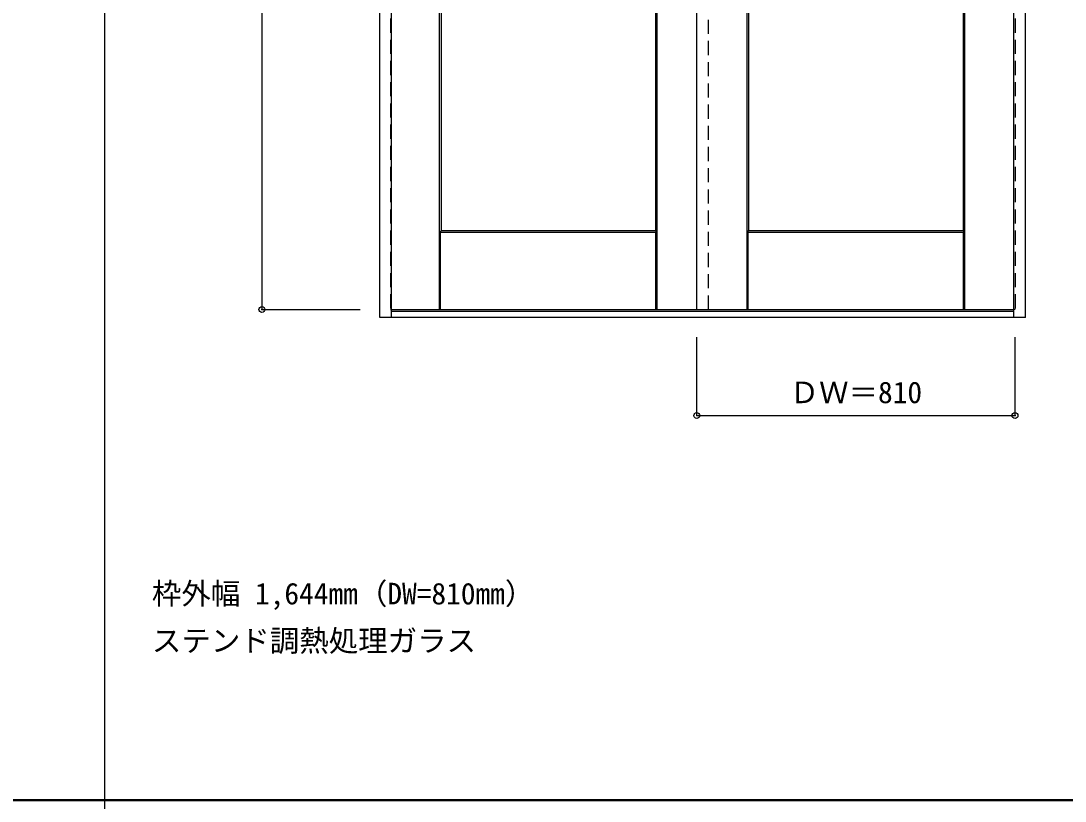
# Model space of a CAD drawing. Units: millimetres, scale not verified. Extents: x -6000 to 5700, y -4307 to 4175.
# Drawn here: x -2909 to -250, y 186 to 2173 of the extents above; entities that cross this region are included whole.
import ezdxf
from ezdxf.enums import TextEntityAlignment as Align

# ---------------------------------------------------------------- set-up
doc = ezdxf.new("R2010")
doc.units = ezdxf.units.MM
doc.header["$LTSCALE"] = 30
doc.header["$PDMODE"] = 32
doc.header["$PDSIZE"] = 15
doc.linetypes.add('DASHED1', pattern=[1.8, 1.2, -0.6])
for name, color, linetype in [('0-2_扉', 4, 'DASHED1'), ('0-3_仕上げ', 4, 'Continuous'), ('0-4_枠', 3, 'Continuous'), ('0-A_文字', 7, 'Continuous'), ('0-B_寸法', 7, 'Continuous'), ('F-1_枠', 6, 'Continuous')]:
    doc.layers.add(name, color=color, linetype=linetype)
doc.styles.add('ＭＳ ゴシック', font='')
doc.styles.get('ＭＳ ゴシック').set_extended_font_data('MS Gothic')

msp = doc.modelspace()

# ---------------------------------------------------------------- linework, layer by layer
at = {"layer": '0-2_扉'}
for p, q in [((-1968, 3421), (-1968, 1438)), ((-1158, 1438), (-1158, 3421)), ((-1968, 1438), (-1965, 1438))]:
    msp.add_line(p, q, dxfattribs=at)
at = {"layer": '0-2_扉', "color": 3, "linetype": 'Continuous'}
for p, q in [((-1188, 1438), (-1188, 3421)), ((-1965, 1438), (-381, 1438))]:
    msp.add_line(p, q, dxfattribs=at)
at = {"layer": '0-2_扉'}
msp.add_lwpolyline([(-378, 3421), (-378, 1438), (-381, 1438)], dxfattribs=at)
at = {"layer": '0-3_仕上げ', "color": 7}
for p, q in [((-1843, 1438), (-1843, 3421)), ((-1289, 1438), (-1289, 3421)), ((-1060, 1438), (-1060, 3421)), ((-506, 1438), (-506, 3421)), ((-1841.5, 1438), (-1841.5, 1635.5)), ((-1840, 1438), (-1840, 1634)), ((-1292, 1634), (-1840, 1634)), ((-1293, 1638), (-1290.5, 1635.5)), ((-1292, 1634), (-1290.5, 1635.5)), ((-1292, 1438), (-1292, 1634)), ((-1290.5, 1438), (-1290.5, 1635.5)), ((-1058.5, 1438), (-1058.5, 1635.5)), ((-1057, 1438), (-1057, 1634)), ((-509, 1634), (-1057, 1634)), ((-510, 1638), (-507.5, 1635.5)), ((-509, 1634), (-507.5, 1635.5)), ((-509, 1438), (-509, 1634)), ((-507.5, 1438), (-507.5, 1635.5))]:
    msp.add_line(p, q, dxfattribs=at)
at = {"layer": '0-3_仕上げ', "color": 3}
for p, q in [((-1839, 2213), (-1839, 1638)), ((-1056, 2213), (-1056, 1638)), ((-1293, 1638), (-1839, 1638)), ((-510, 1638), (-1056, 1638))]:
    msp.add_line(p, q, dxfattribs=at)
for points in [[(-1839, 2213), (-1293, 2213), (-1293, 1638)], [(-1056, 2213), (-510, 2213), (-510, 1638)]]:
    msp.add_lwpolyline(points, dxfattribs=at)
at = {"layer": '0-3_仕上げ', "color": 7}
for points in [[(-1840, 1634), (-1841.5, 1635.5), (-1839, 1638)], [(-1057, 1634), (-1058.5, 1635.5), (-1056, 1638)]]:
    msp.add_lwpolyline(points, dxfattribs=at)
at = {"layer": '0-4_枠'}
for p, q in [((-1995, 1418), (-1995, 3465)), ((-1965, 1418), (-1965, 3465)), ((-381, 1438.54), (-381, 3465)), ((-351, 1418), (-351, 3465)), ((-351, 1418), (-1995, 1418)), ((-381, 1433), (-1965, 1433))]:
    msp.add_line(p, q, dxfattribs=at)
msp.add_lwpolyline([(-381, 1418), (-381, 1438.2), (-381, 1438.54)], dxfattribs=at)
at = {"layer": '0-B_寸法', "color": 4}
for p, q in [((-2295, 3421), (-2295, 1438)), ((-2295, 1438), (-2045, 1438)), ((-1188, 1168), (-1188, 1368)), ((-378, 1168), (-378, 1368)), ((-1188, 1168), (-378, 1168))]:
    msp.add_line(p, q, dxfattribs=at)
at = {"layer": '0-B_寸法'}
for p in [(-2295, 1438), (-1188, 1168), (-378, 1168)]:
    msp.add_point(p, dxfattribs=at)
at = {"layer": 'F-1_枠'}
for p, q in [((-2695, -3790), (-2695, 4175)), ((-6000, 190.5), (5700, 190.5)), ((-6000, 187.5), (5700, 187.5))]:
    msp.add_line(p, q, dxfattribs=at)

# ---------------------------------------------------------------- texts
at = {"layer": '0-A_文字', "style": 'ＭＳ ゴシック'}
for s, p in [('枠外幅 1,644mm（DW=810mm）', (-2575, 670.5)), ('ステンド調熱処理ガラス', (-2575, 550.5))]:
    msp.add_text(s, height=54.99, dxfattribs=at).set_placement(p, align=Align.BOTTOM_LEFT)
at = {"layer": '0-B_寸法', "style": 'ＭＳ ゴシック'}
msp.add_text('ＤＷ＝810', height=54.99, dxfattribs=at).set_placement((-951.75, 1183), align=Align.BOTTOM_LEFT)

doc.saveas('drawing.dxf')
